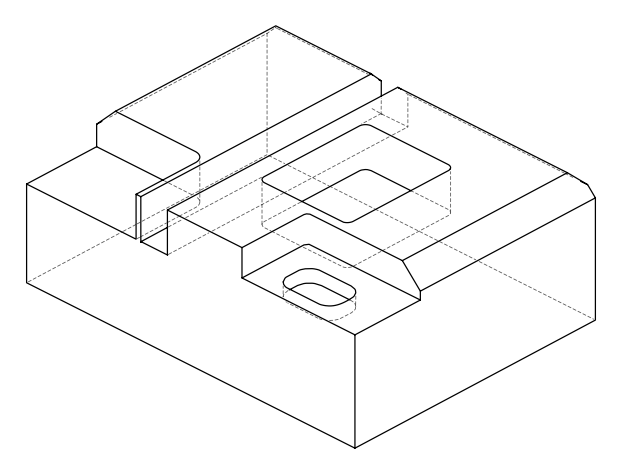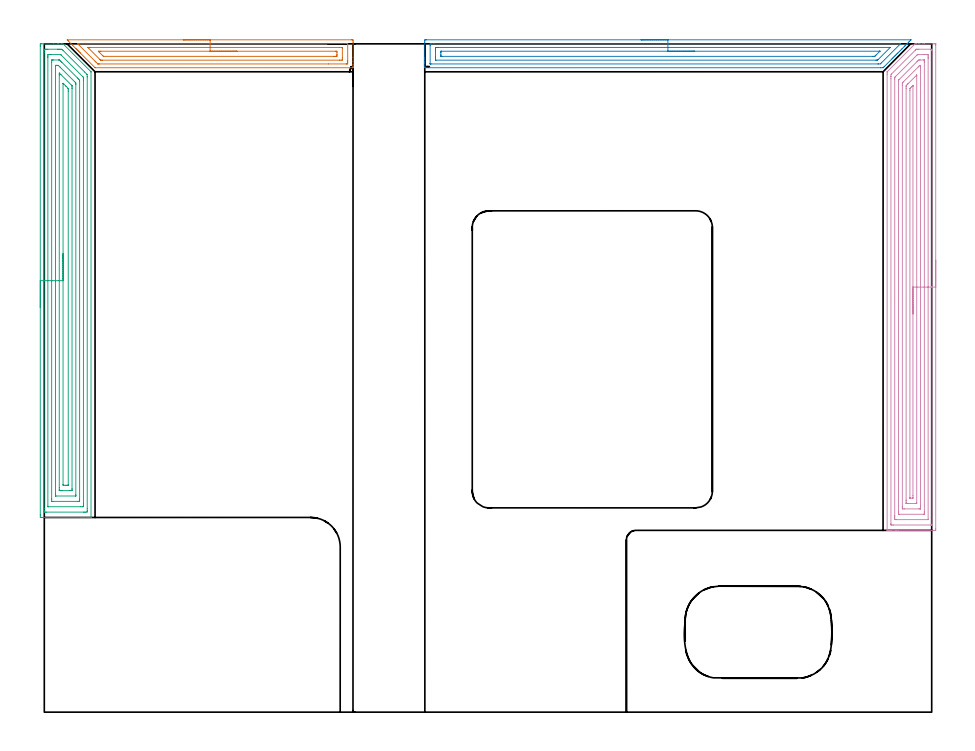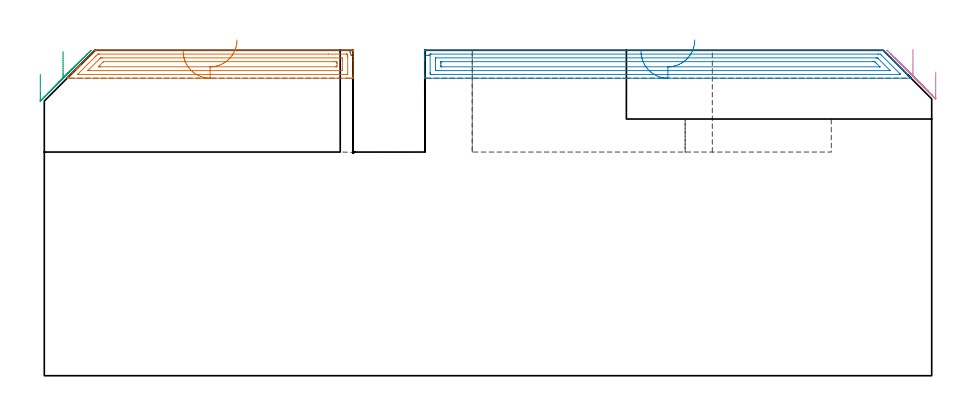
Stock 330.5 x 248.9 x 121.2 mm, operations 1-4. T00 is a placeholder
(PLAN: 9 operations, 4 tool changes, 157 min)
(1 AREA_MILL | FG_CHAMFER_SURFACE | UGT0205_001 | 3.49 min | 6395 mm3)
(2 AREA_MILL_1 | FG_CHAMFER_SURFACE_1 | UGT0205_001 | 5.87 min | 10419 mm3)
(3 AREA_MILL_2 | FG_CHAMFER_SURFACE_2 | UGT0205_001 | 10.04 min | 32213 mm3)
(4 AREA_MILL_3 | FG_CHAMFER_SURFACE_3 | UGT0205_001 | 10.24 min | 30262 mm3)
(5 MILL_CORNER_NOTCH_RECTANGULAR | CORNER_NOTCH_RECTANGULAR | NXT0201_008 | Follow Part, ap 1.5, ae 75% | 76.13 min | 195746 mm3)
(6 MILL_CORNER_NOTCH_RECTANGULAR_1 | CORNER_NOTCH_RECTANGULAR_1 | UGT0201_094 | Follow Part, ap 5, ae 75% | 11.37 min | 300439 mm3)
(7 MILL_RECTANGULAR_POCKET | POCKET_RECTANGULAR_STRAIGHT | NXT0201_011 | Follow Part, ap 3, ae 75% | 29.24 min | 373548 mm3)
(8 MILL_RECTANGULAR_POCKET_1 | POCKET_RECTANGULAR_STRAIGHT_1 | UGT0201_094 | Follow Part, ap 5, ae 75% | 0.93 min | 21269 mm3)
(9 MILL_RECTANGULAR_SLOT | SLOT_RECTANGULAR | UGT0201_094 | Follow Part, ap 5, ae 75% | 9.68 min | 251244 mm3)
(TOOL UGT0205_001 | Chamfer Mill 20 x 3 x 45 deg. | D20 FL50 Z2)
(TOOL NXT0201_008 | ENDMILL 6mm [2P460-0600-NA 1630] | D6 FL26 Z6)
(TOOL UGT0201_094 | End mill 20 mm | D20 FL38 Z4)
(TOOL NXT0201_011 | ENDMILL 12mm [2P460-1200-NA 1630] | D12 FL38 Z6)
(OP 1 AREA_MILL)
G17 G21 G94 G90
T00 M6
G54
G17 G0 G90 X51.75 Y250.4 S1061 M3
G43 Z131.2 H0
Z120.8
G94 G1 X51.788 Z119.928 F250.
X51.902 Z119.064
X52.091 Z118.212
X52.353 Z117.38
X52.687 Z116.574
X53.09 Z115.8
X53.558 Z115.064
X54.09 Z114.372
X54.679 Z113.729
X55.322 Z113.14
X56.014 Z112.609
X56.75 Z112.14
X57.524 Z111.737
X58.33 Z111.403
X59.162 Z111.141
X60.014 Z110.952
X60.878 Z110.838
X61.75 Z110.8
X114.396 Y250.399 Z110.801
X114.78 Y250.397 Z110.802
X114.99 Y250.392 Z110.805
X114.995 Y250.02 Z111.177
X115. Y249.427 Z111.77
Y243.885 Z117.309
Y242.442 Z118.755
Y241.256 Z119.938
Y240.638 Z120.561
Y240.268 Z120.931
X114.998 Y240.132 Z121.06
X114.99 Y240.002 Z121.188
X114.843 Y240. Z121.2
X18.919
X18.904 Y240.004 Z121.195
X18.89 Y240.01 Z121.188
X13.397 Y245.501 Z115.696
X13.26 Y245.638 Z115.558
X13.119 Y245.78 Z115.418
X12.967 Y245.932 Z115.266
X12.821 Y246.076 Z115.119
X12.673 Y246.226 Z114.972
X12.537 Y246.362 Z114.835
X12.383 Y246.514 Z114.681
X12.227 Y246.672 Z114.526
X12.106 Y246.793 Z114.405
X11.945 Y246.953 Z114.242
X11.78 Y247.119 Z114.079
X11.676 Y247.223 Z113.975
X10.385 Y248.514 Z112.684
X8.859 Y250.041 Z111.159
X8.657 Y250.245 Z110.955
X8.519 Y250.393 Z110.806
X8.657 Y250.4 Z110.8
X61.75
Y248.986 Z112.214
X112.612 Y248.985 Z112.215
X112.775 Y248.984 Z112.216
X112.956 Y248.979 Z112.221
X112.991 Y248.976 Z112.224
X112.995 Y248.951 Z112.249
X112.997 Y248.924 Z112.276
X113. Y248.763 Z112.437
Y242.628 Z118.572
X112.996 Y242.133 Z119.067
X112.991 Y241.761 Z119.439
X112.968 Y241.421 Z119.779
X112.612 Y241.416 Z119.784
X112.45 Y241.415 Z119.785
X105.88 Y241.414 Z119.786
X20.543
X20.177 Y241.417 Z119.783
X19.995 Y241.419 Z119.781
X19.953 Y241.421 Z119.779
X19.906 Y241.456 Z119.744
X19.811 Y241.543 Z119.657
X19.217 Y242.133 Z119.067
X18.919 Y242.431 Z118.769
X12.673 Y248.678 Z112.522
X12.44 Y248.917 Z112.283
X12.392 Y248.969 Z112.231
X12.385 Y248.98 Z112.22
X12.398 Y248.981 Z112.219
X12.452 Y248.983 Z112.217
X12.673 Y248.985 Z112.215
X12.834 Y248.986 Z112.214
X61.75
Y247.572 Z113.628
X109.935 Y247.571 Z113.629
X110.647 Y247.568 Z113.632
X110.827 Y247.564 Z113.636
X110.99 Y247.554 Z113.646
X110.995 Y247.391 Z113.809
X110.999 Y247.222 Z113.978
X111. Y243.716 Z117.484
X110.995 Y243.009 Z118.191
X110.993 Y242.846 Z118.354
X110.827 Y242.835 Z118.365
X110.118 Y242.83 Z118.37
X109.935 Y242.829 Z118.371
X21.596
X21.412 Y242.831 Z118.369
X21.045 Y242.835 Z118.365
X20.969 Y242.842 Z118.358
X20.944 Y242.863 Z118.337
X20.891 Y242.911 Z118.289
X20.79 Y243.009 Z118.191
X20.704 Y243.095 Z118.105
X16.41 Y247.391 Z113.809
X16.242 Y247.561 Z113.639
Y247.568 Z113.632
X16.951 Y247.571 Z113.629
X17.134
X61.75 Y247.572 Z113.628
Y246.157 Z115.043
X108.515
X108.871 Y246.153 Z115.047
X108.936 Y246.15 Z115.05
X108.99 Y246.14 Z115.06
X109. Y245.638 Z115.562
Y244.804 Z116.396
X108.999 Y244.762 Z116.438
X108.99 Y244.345 Z116.855
X108.986 Y244.249 Z116.951
X108.855 Y244.246 Z116.954
X108.678 Y244.244 Z116.956
X108.15 Y244.243 Z116.957
X107.787
X22.124
X22.059 Y244.244 Z116.956
X22.027 Y244.246 Z116.954
X22.015 Y244.249 Z116.951
X21.955 Y244.303 Z116.897
X21.71 Y244.54 Z116.66
X20.611 Y245.638 Z115.562
X20.521 Y245.729 Z115.471
X20.355 Y245.902 Z115.298
X20.118 Y246.151 Z115.049
X20.179 Y246.153 Z115.047
X20.704 Y246.156 Z115.044
X21.067 Y246.157 Z115.043
X61.75
X62.622 Z115.081
X63.486 Z115.195
X64.338 Z115.383
X65.17 Z115.646
X65.976 Z115.98
X66.75 Z116.382
X67.486 Z116.851
X68.178 Z117.382
X68.821 Z117.972
X69.41 Z118.615
X69.942 Z119.307
X70.41 Z120.043
X70.813 Z120.816
X71.147 Z121.622
X71.409 Z122.454
X71.598 Z123.306
X71.712 Z124.171
X71.75 Z125.043
G0 Z131.2
M5
M2
(OP 2 AREA_MILL_1)
G17 G21 G94 G90
T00 M6
G54
G17 G0 G90 X222.25 Y250.4 S1061 M3
G43 Z131.2 H0
Z120.8
G94 G1 X222.288 Z119.928 F250.
X222.402 Z119.064
X222.591 Z118.212
X222.853 Z117.38
X223.187 Z116.574
X223.59 Z115.8
X224.058 Z115.064
X224.59 Z114.372
X225.179 Z113.729
X225.822 Z113.14
X226.514 Z112.609
X227.25 Z112.14
X228.024 Z111.737
X228.83 Z111.403
X229.662 Z111.141
X230.514 Z110.952
X231.378 Z110.838
X232.25 Z110.8
X322.595
X322.77 Y250.396 Z110.803
X322.783 Y250.394 Z110.804
X322.714 Y250.313 Z110.886
X322.153 Y249.753 Z111.447
X321.983 Y249.582 Z111.615
X321.317 Y248.917 Z112.283
X321.107 Y248.705 Z112.491
X320.481 Y248.081 Z113.119
X320.436 Y248.036 Z113.163
X320.231 Y247.829 Z113.367
X319.646 Y247.245 Z113.954
X319.546 Y247.145 Z114.054
X319.354 Y246.953 Z114.243
X318.81 Y246.41 Z114.79
X318.478 Y246.076 Z115.12
X317.974 Y245.574 Z115.626
X317.764 Y245.363 Z115.835
X317.602 Y245.2 Z115.995
X317.443 Y245.042 Z116.156
X317.319 Y244.918 Z116.28
X317.164 Y244.762 Z116.433
X317.012 Y244.611 Z116.587
X316.873 Y244.472 Z116.725
X316.726 Y244.324 Z116.872
X316.581 Y244.18 Z117.018
X316.428 Y244.027 Z117.171
X316.287 Y243.885 Z117.31
X316.15 Y243.748 Z117.449
X315.983 Y243.582 Z117.616
X315.849 Y243.447 Z117.749
X315.718 Y243.317 Z117.88
X312.781 Y240.38 Z120.818
X312.419 Y240.022 Z121.178
X312.4 Y240.007 Z121.193
X311.529 Y240. Z121.2
X141.837
X141.71 Y240.002 Z121.189
X141.702 Y240.114 Z121.078
X141.7 Y240.233 Z120.966
Y241.595 Z119.604
Y242.133 Z119.063
Y242.401 Z118.795
Y243.009 Z118.188
Y243.278 Z117.92
Y243.885 Z117.309
Y249.448 Z111.749
X141.705 Y250.02 Z111.177
X141.71 Y250.392 Z110.805
X141.899 Y250.396 Z110.802
X142.282 Y250.4 Z110.8
X232.25
Y248.986 Z112.214
X318.471 Y248.985 Z112.215
X318.655 Y248.984 Z112.216
X318.822 Y248.979 Z112.221
X318.911 Y248.972 Z112.228
X318.872 Y248.929 Z112.271
X318.739 Y248.79 Z112.41
X318.655 Y248.705 Z112.495
X311.808 Y241.858 Z119.342
X311.529 Y241.582 Z119.618
X311.36 Y241.422 Z119.778
X310.638 Y241.416 Z119.784
X310.477 Y241.415 Z119.785
X144.064
X143.901 Y241.416 Z119.784
X143.733 Y241.421 Z119.779
X143.709 Y241.43 Z119.77
X143.704 Y241.45 Z119.75
X143.702 Y241.473 Z119.727
X143.7 Y241.614 Z119.586
X143.701 Y248.267 Z112.933
X143.702 Y248.623 Z112.577
X143.71 Y248.975 Z112.225
X144.064 Y248.983 Z112.217
X144.225 Y248.985 Z112.215
X144.954 Y248.986 Z112.214
X145.115
X232.25
Y247.571 Z113.629
X314.969
X315.022 Y247.567 Z113.633
X315.048 Y247.565 Z113.635
X315.039 Y247.55 Z113.65
X315.014 Y247.518 Z113.682
X314.99 Y247.491 Z113.709
X310.573 Y243.073 Z118.127
X310.508 Y243.009 Z118.191
X310.353 Y242.862 Z118.338
X310.326 Y242.837 Z118.363
X310.236 Y242.833 Z118.367
X310.114 Y242.83 Z118.37
X309.93 Y242.829 Z118.371
X309.747 Y242.828 Z118.372
X145.845 Y242.829 Z118.371
X145.784 Y242.83 Z118.37
X145.736 Y242.833 Z118.367
X145.712 Y242.835 Z118.365
X145.709 Y242.867 Z118.333
X145.703 Y243.009 Z118.191
X145.701 Y243.151 Z118.049
X145.7 Y244.028 Z117.172
Y246.657 Z114.543
X145.704 Y247.391 Z113.809
X145.708 Y247.526 Z113.674
X145.716 Y247.565 Z113.635
X145.754 Y247.567 Z113.633
X145.845 Y247.569 Z113.631
X146.552 Y247.571 Z113.629
X146.736
X232.25
Y246.157 Z115.043
X311.001
X311.113 Y246.156 Z115.044
X311.181 Y246.153 Z115.047
X311.191 Y246.15 Z115.05
Y246.148 Z115.052
X311.176 Y246.128 Z115.072
X311.151 Y246.1 Z115.1
X311.106 Y246.054 Z115.146
X309.747 Y244.696 Z116.504
X309.335 Y244.291 Z116.909
X309.3 Y244.26 Z116.94
X309.281 Y244.25 Z116.95
X309.252 Y244.248 Z116.952
X309.12 Y244.245 Z116.955
X308.856 Y244.243 Z116.957
X308.493
X148.154
X147.812 Y244.245 Z116.955
X147.742 Y244.247 Z116.953
X147.717 Y244.249 Z116.951
X147.71 Y244.277 Z116.923
X147.707 Y244.359 Z116.841
X147.7 Y244.689 Z116.511
Y244.762 Z116.438
Y245.566 Z115.634
X147.701 Y245.638 Z115.562
X147.707 Y246.04 Z115.16
X147.71 Y246.139 Z115.061
X147.719 Y246.151 Z115.049
X147.75 Y246.153 Z115.047
X147.814 Y246.155 Z115.045
X147.99 Y246.157 Z115.043
X232.25
X233.122 Z115.081
X233.986 Z115.195
X234.838 Z115.383
X235.67 Z115.646
X236.476 Z115.98
X237.25 Z116.382
X237.986 Z116.851
X238.678 Z117.382
X239.321 Z117.972
X239.91 Z118.615
X240.442 Z119.307
X240.91 Z120.043
X241.313 Z120.817
X241.647 Z121.623
X241.909 Z122.455
X242.098 Z123.306
X242.212 Z124.171
X242.25 Z125.043
G0 Z131.2
M5
M2
(OP 3 AREA_MILL_2)
G17 G21 G94 G90
T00 M6
G54
G17 G0 G90 X-1.5 Y150.7 S1061 M3
G43 Z131.2 H0
Z112.3
G94 G1 Y150.738 Z111.428 F250.
Y150.852 Z110.564
Y151.041 Z109.712
Y151.303 Z108.88
Y151.637 Z108.074
Y152.04 Z107.3
Y152.509 Z106.564
Y153.04 Z105.872
Y153.629 Z105.229
Y154.272 Z104.64
Y154.964 Z104.108
Y155.7 Z103.64
Y156.474 Z103.237
Y157.28 Z102.903
Y158.112 Z102.641
Y158.964 Z102.452
Y159.828 Z102.338
Y160.7 Z102.3
Y247.946
X-1.499 Y248.278 Z102.301
X-1.494 Y248.834 Z102.303
X-1.492 Y248.892 Z102.306
X-0.941 Y248.9 Z102.856
X3.504 Z107.299
X4.934 Z108.73
X5.283 Z109.078
X6.363 Z110.162
X7. Z110.799
X17.346 Y238.554 Z121.145
X17.395 Y238.494 Z121.191
X17.4 Y238.447 Z121.2
Y72.675
X17.397 Y72.51 Z121.188
X17.357 Y72.507 Z121.148
X16.961 Y72.5 Z120.761
X16.65 Z120.45
X15.952 Z119.747
X14.714 Z118.511
X14.174 Z117.968
X13.555 Z117.35
X-0.941 Y72.501 Z102.856
X-1.167 Y72.503 Z102.63
X-1.492 Y72.508 Z102.306
X-1.494 Y72.567 Z102.304
X-1.499 Y73.122 Z102.301
X-1.5 Y73.684 Z102.3
Y160.7
X-0.086 Z103.714
Y245.597
X-0.084 Y246.49 Z103.716
X-0.083 Y246.521 Z103.717
X-0.052 Y246.89 Z103.748
X0.432 Y246.898 Z104.232
X0.837 Y246.899 Z104.637
X1.319 Y246.9 Z105.119
X4.875 Z108.675
X5.283 Y246.899 Z109.083
X5.767 Y246.898 Z109.567
X6.172 Y246.89 Z109.972
X6.563 Y246.876 Z110.363
X6.959 Y246.49 Z110.759
X15.063 Y238.387 Z118.863
X15.89 Y237.554 Z119.69
X15.952 Y237.486 Z119.752
X15.984 Y236.66 Z119.784
X15.985 Y236.627 Z119.785
X15.986 Y75.803 Z119.786
X15.984 Y74.91 Z119.784
X15.983 Y74.879 Z119.783
X15.952 Y74.51 Z119.752
X15.468 Y74.502 Z119.268
X15.063 Y74.501 Z118.863
X14.581 Y74.5 Z118.381
X0.837 Y74.501 Z104.637
X0.353 Y74.503 Z104.153
X-0.052 Y74.51 Z103.748
X-0.082 Y74.91 Z103.718
X-0.084 Y74.942 Z103.716
X-0.086 Y75.803 Z103.714
Y160.7
X1.328 Z105.128
X1.329 Y243.81 Z105.129
X1.331 Y244.207 Z105.131
X1.335 Y244.703 Z105.135
X1.341 Y244.89 Z105.141
X1.533 Y244.897 Z105.333
X1.726 Y244.899 Z105.526
X2.419 Y244.9 Z106.219
X5.977 Y244.898 Z109.777
X6.073 Y244.893 Z109.873
X6.096 Y244.89 Z109.896
X6.128 Y244.865 Z109.928
X6.172 Y244.826 Z109.972
X6.297 Y244.703 Z110.097
X14.34 Y236.66 Z118.14
X14.506 Y236.486 Z118.306
X14.552 Y236.437 Z118.352
X14.565 Y236.407 Z118.365
X14.567 Y236.36 Z118.367
X14.57 Y236.262 Z118.37
X14.571 Y235.767 Z118.371
Y235.367
Y77.59
X14.569 Y77.193 Z118.369
X14.564 Y76.697 Z118.364
X14.559 Y76.51 Z118.359
X14.367 Y76.503 Z118.167
X14.174 Y76.501 Z117.974
X13.48 Y76.5 Z117.28
X1.53 Y76.501 Z105.33
X1.4 Y76.503 Z105.2
X1.353 Y76.507 Z105.153
X1.334 Y76.511 Z105.134
X1.333 Y76.517 Z105.133
X1.33 Y76.564 Z105.13
X1.329 Y76.697 Z105.129
X1.328 Y160.7 Z105.128
X2.743 Z106.543
Y242.022
X2.747 Y242.783 Z106.547
X2.749 Y242.887 Z106.549
X2.85 Y242.891 Z106.65
X3.068 Y242.896 Z106.868
X3.504 Y242.9 Z107.304
X5.298 Z109.098
X5.517 Y242.895 Z109.317
X5.625 Y242.89 Z109.425
X5.653 Y242.886 Z109.453
X5.715 Y242.829 Z109.515
X5.817 Y242.731 Z109.617
X6.172 Y242.379 Z109.972
X6.529 Y242.022 Z110.329
X12.396 Y236.154 Z116.196
X12.778 Y235.767 Z116.578
X13.15 Y235.379 Z116.95
X13.156 Y235.003 Z116.956
Y234.873
X13.157 Y79.378 Z116.957
X13.152 Y78.617 Z116.952
X13.15 Y78.513 Z116.95
X13.05 Y78.509 Z116.85
X12.832 Y78.504 Z116.632
X12.396 Y78.5 Z116.196
X3.489 Z107.289
X3.062 Y78.503 Z106.862
X2.849 Y78.507 Z106.649
X2.75 Y78.51 Z106.55
X2.743 Y79.378 Z106.543
Y160.7
X4.157 Z107.957
Y240.473
X4.158 Y240.711 Z107.958
X4.162 Y240.869 Z107.962
X4.164 Y240.89 Z107.964
X4.168 Y240.893 Z107.968
X4.187 Y240.897 Z107.987
X4.228 Y240.899 Z108.028
X4.393 Y240.9 Z108.193
X4.621 Z108.421
X4.952 Y240.897 Z108.752
X5.117 Y240.893 Z108.917
X5.198 Y240.89 Z108.998
X5.283 Y240.809 Z109.083
X5.866 Y240.235 Z109.666
X11.229 Y234.873 Z115.029
X11.506 Y234.593 Z115.306
X11.657 Y234.437 Z115.457
X11.73 Y234.36 Z115.53
X11.736 Y234.217 Z115.536
X11.74 Y233.979 Z115.54
X11.742 Y233.742 Z115.542
X11.743 Y80.927 Z115.543
X11.741 Y80.689 Z115.541
X11.738 Y80.532 Z115.538
X11.736 Y80.51 Z115.536
X11.732 Y80.507 Z115.532
X11.713 Y80.503 Z115.513
X11.672 Y80.501 Z115.472
X4.393 Z108.193
X4.164 Y80.502 Z107.964
X4.159 Y80.506 Z107.959
X4.158 Y80.508 Z107.958
X4.157 Y81.165 Z107.957
Y81.403
Y160.7
X5.571 Z109.371
X5.572 Y237.263 Z109.372
X5.574 Y237.554 Z109.374
X5.578 Y237.98 Z109.378
X5.585 Y238.056 Z109.385
X6.172 Y237.481 Z109.972
X10.146 Y233.505 Z113.946
X10.25 Y233.398 Z114.05
X10.3 Y233.343 Z114.1
X10.322 Y233.317 Z114.122
X10.323 Y233.286 Z114.123
X10.326 Y233.086 Z114.126
X10.329 Y232.482 Z114.129
Y232.192
X10.328 Y83.243 Z114.128
X10.327 Y82.952 Z114.127
X10.324 Y82.651 Z114.124
X10.321 Y82.51 Z114.121
X10.174 Y82.504 Z113.974
X9.728 Y82.501 Z113.528
X9.289 Y82.5 Z113.089
X6.622 Z110.422
X6.172 Y82.501 Z109.972
X5.729 Y82.504 Z109.529
X5.596 Y82.51 Z109.396
X5.578 Y82.522 Z109.378
X5.576 Y82.565 Z109.376
X5.573 Y82.661 Z109.373
X5.572 Y82.952 Z109.372
X5.571 Y83.556 Z109.371
Y160.7
X6.985 Z110.785
X6.986 Y234.055 Z110.786
X6.988 Y234.131 Z110.788
X6.991 Y234.18 Z110.791
X6.993 Y234.198 Z110.793
X7.005 Y234.189 Z110.805
X7.061 Y234.139 Z110.861
X7.223 Y233.979 Z111.023
X7.95 Y233.253 Z111.75
X8.116 Y233.086 Z111.916
X8.839 Y232.352 Z112.639
X8.908 Y232.263 Z112.708
X8.911 Y232.192 Z112.711
X8.913 Y232.118 Z112.713
X8.915 Y231.298 Z112.715
X8.914 Y84.664 Z112.714
X8.913 Y84.588 Z112.713
X8.91 Y84.538 Z112.71
X8.907 Y84.509 Z112.707
X8.898 Y84.507 Z112.698
X8.839 Y84.504 Z112.639
X8.188 Y84.5 Z111.988
X7.95 Y84.501 Z111.75
X7.296 Y84.503 Z111.096
X7.061 Y84.51 Z110.861
X6.992 Y84.521 Z110.792
X6.988 Y84.664 Z110.788
X6.986 Y84.74 Z110.786
X6.985 Y160.7 Z110.785
Y161.572 Z110.823
Y162.437 Z110.937
Y163.288 Z111.126
Y164.12 Z111.388
Y164.926 Z111.722
Y165.7 Z112.125
Y166.436 Z112.594
Y167.128 Z113.125
Y167.771 Z113.714
Y168.36 Z114.357
Y168.892 Z115.05
Y169.36 Z115.785
Y169.763 Z116.559
Y170.097 Z117.365
Y170.359 Z118.197
Y170.548 Z119.049
Y170.662 Z119.914
Y170.7 Z120.785
G0 Z131.2
M5
M2
(OP 4 AREA_MILL_3)
G17 G21 G94 G90
T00 M6
G54
G17 G0 G90 X332. Y168.3 S1061 M3
G43 Z131.2 H0
Z113.1
G94 G1 Y168.262 Z112.228 F250.
Y168.148 Z111.364
Y167.959 Z110.512
Y167.697 Z109.68
Y167.363 Z108.874
Y166.96 Z108.1
Y166.492 Z107.364
Y165.96 Z106.672
Y165.371 Z106.029
Y164.728 Z105.44
Y164.036 Z104.908
Y163.3 Z104.44
Y162.526 Z104.037
Y161.72 Z103.703
Y160.888 Z103.441
Y160.036 Z103.252
Y159.172 Z103.138
Y158.3 Z103.1
Y68.288
X331.997 Y67.706
X331.995 Y67.704 Z103.102
X331.415 Y67.7 Z103.682
X318.049 Z117.045
X317.443 Z117.654
X317.158 Z117.938
X315.376 Z119.719
X314.807 Z120.292
X314.274 Z120.825
X313.944 Z121.147
X313.908 Z121.183
X313.903 Y67.707 Z121.188
X313.9 Y67.841 Z121.2
Y67.842
X313.903 Y237.613 Z121.197
X313.91 Y238.424 Z121.19
X313.912 Y238.509 Z121.188
Y238.513 Z121.187
X324.157 Y248.758 Z110.941
X324.287 Y248.882 Z110.812
X324.299 Y248.89 Z110.8
X324.856 Y248.9 Z110.243
X325.499 Z109.6
X326.069 Z109.027
X327.244 Z107.853
X327.851 Z107.243
X331.415 Y248.899 Z103.682
X331.995 Y248.896 Z103.102
X331.996 Y248.894 Z103.101
X332. Y248.312 Z103.1
Y158.3
X330.586 Z104.514
X330.585 Y69.946 Z104.515
X330.583 Y69.822 Z104.517
X330.579 Y69.74 Z104.521
X330.575 Y69.708 Z104.525
X330.569 Y69.707 Z104.531
X330.524 Y69.704 Z104.576
X330.003 Y69.7 Z105.097
X316.267 Z118.833
X315.745 Y69.702 Z119.355
X315.376 Y69.708 Z119.724
X315.33 Y69.71 Z119.77
X315.321 Y69.885 Z119.779
X315.316 Y70.008 Z119.784
X315.315 Y70.07 Z119.785
X315.317 Y235.894 Z119.783
X315.32 Y236.726 Z119.78
X315.322 Y236.781 Z119.778
X315.376 Y237.515 Z119.724
X315.424 Y237.569 Z119.676
X315.469 Y237.618 Z119.631
X324.379 Y246.53 Z110.721
X324.647 Y246.792 Z110.453
X324.725 Y246.863 Z110.375
X324.756 Y246.89 Z110.344
X324.812 Y246.896 Z110.288
X325.178 Y246.899 Z109.922
X325.698 Y246.9 Z109.402
X330.155 Y246.899 Z104.945
X330.524 Y246.892 Z104.576
X330.57 Y246.89 Z104.53
X330.579 Y246.715 Z104.521
X330.584 Y246.592 Z104.516
X330.585 Y246.53 Z104.515
X330.586 Y158.3 Z104.514
X329.172 Z105.928
X329.171 Y71.853 Z105.929
X329.17 Y71.745 Z105.93
X329.168 Y71.72 Z105.932
X329.166 Y71.714 Z105.934
X329.148 Y71.71 Z105.952
X329.047 Y71.704 Z106.053
X328.894 Y71.7 Z106.206
X317.311 Y71.701 Z117.789
X317.158 Y71.703 Z117.942
X317.006 Y71.707 Z118.094
X316.736 Y71.719 Z118.364
X316.734 Y71.853 Z118.366
X316.73 Y72.281 Z118.37
X316.729 Y72.744 Z118.371
Y73.174
X316.732 Y235.835 Z118.368
X316.734 Y236.259 Z118.366
X316.738 Y236.377 Z118.362
X316.741 Y236.429 Z118.359
X316.776 Y236.467 Z118.324
X317.026 Y236.726 Z118.074
X325.046 Y244.747 Z110.054
X325.113 Y244.812 Z109.987
X325.178 Y244.871 Z109.922
X325.203 Y244.89 Z109.897
X325.224 Y244.894 Z109.876
X325.27 Y244.898 Z109.83
X325.362 Y244.9 Z109.738
X325.547 Z109.553
X327.698 Z107.402
X328.589 Z106.511
X328.742 Y244.897 Z106.358
X328.894 Y244.893 Z106.206
X329.165 Y244.881 Z105.935
X329.167 Y244.747 Z105.933
X329.17 Y244.319 Z105.93
X329.171 Y243.856 Z105.929
X329.172 Y243.426 Z105.928
Y158.3
X327.757 Z107.343
Y74.526
X327.753 Y73.733 Z107.347
X327.751 Y73.712 Z107.349
X327.733 Y73.708 Z107.367
X327.683 Y73.703 Z107.417
X327.579 Y73.701 Z107.521
X318.308 Y73.7 Z116.792
X318.213 Y73.702 Z116.887
X318.166 Y73.706 Z116.934
X318.149 Y73.711 Z116.951
X318.148 Y73.724 Z116.952
X318.143 Y74.433 Z116.957
Y74.526
X318.146 Y234.944 Z116.954
X318.151 Y235.341 Z116.949
X318.153 Y235.386 Z116.947
X318.177 Y235.417 Z116.923
X318.229 Y235.476 Z116.871
X318.317 Y235.567 Z116.783
X325. Y242.251 Z110.1
X325.178 Y242.427 Z109.922
X325.45 Y242.692 Z109.65
X325.658 Y242.89 Z109.442
X326.069 Y242.899 Z109.031
X326.134 Y242.9 Z108.966
X327.592 Z107.508
X327.687 Y242.898 Z107.413
X327.734 Y242.894 Z107.366
X327.751 Y242.89 Z107.349
X327.752 Y242.876 Z107.348
X327.757 Y242.167 Z107.343
Y242.074
Y158.3
X326.343 Z108.757
Y76.926
X326.342 Y76.309 Z108.758
X326.34 Y76.037 Z108.76
X326.336 Y75.761 Z108.764
X326.329 Y75.709 Z108.771
X326.296 Y75.706 Z108.804
X326.221 Y75.703 Z108.879
X326.069 Y75.701 Z109.031
X325.786 Y75.7 Z109.314
X320.44 Z114.66
X319.832 Y75.706 Z115.269
X319.629 Y75.71 Z115.471
X319.564 Y75.715 Z115.536
X319.561 Y75.852 Z115.539
X319.559 Y76.034 Z115.541
X319.557 Y76.309 Z115.543
Y76.583
X319.56 Y233.433 Z115.54
X319.562 Y234.053 Z115.538
X319.565 Y234.319 Z115.535
X319.567 Y234.357 Z115.533
X319.586 Y234.379 Z115.514
X319.639 Y234.437 Z115.461
X319.832 Y234.633 Z115.269
X319.987 Y234.789 Z115.113
X325.489 Y240.291 Z109.611
X325.781 Y240.579 Z109.319
X326.069 Y240.859 Z109.031
X326.111 Y240.89 Z108.989
X326.156 Y240.892 Z108.944
X326.271 Y240.89 Z108.829
X326.336 Y240.886 Z108.764
X326.339 Y240.749 Z108.761
X326.341 Y240.566 Z108.759
X326.343 Y240.291 Z108.757
Y240.017
Y158.3
X324.929 Z110.171
Y78.091
X324.927 Y77.77 Z110.173
X324.925 Y77.731 Z110.175
X324.923 Y77.717 Z110.177
X324.911 Y77.71 Z110.189
X324.808 Y77.705 Z110.292
X324.677 Y77.701 Z110.423
X321.614 Y77.7 Z113.486
X321.112 Y77.702 Z113.988
X321.003 Y77.707 Z114.097
X320.983 Y77.709 Z114.117
X320.978 Y77.745 Z114.122
X320.975 Y77.839 Z114.125
X320.973 Y78.091 Z114.127
X320.971 Y78.734 Z114.129
Y78.983
X320.974 Y232.27 Z114.126
X320.976 Y232.908 Z114.124
X320.978 Y233.161 Z114.122
X320.981 Y233.316 Z114.119
X321.081 Y233.423 Z114.019
X321.214 Y233.561 Z113.886
X321.614 Y233.966 Z113.486
X321.657 Y234.009 Z113.443
X324.826 Y237.178 Z110.274
X324.887 Y237.236 Z110.213
X324.914 Y237.258 Z110.186
X324.921 Y237.262 Z110.179
X324.923 Y237.252 Z110.177
X324.926 Y237.185 Z110.174
X324.928 Y236.976 Z110.172
X324.929 Y158.3 Z110.171
X323.515 Z111.585
Y80.646
X323.512 Y79.874 Z111.588
X323.511 Y79.759 Z111.589
X323.508 Y79.722 Z111.592
X323.481 Y79.71 Z111.619
X323.396 Y79.708 Z111.704
X322.678 Y79.701 Z112.422
X322.505 Z112.595
X322.447 Y79.702 Z112.653
X322.401 Y79.707 Z112.699
X322.393 Y79.71 Z112.707
X322.39 Y79.722 Z112.71
X322.388 Y79.755 Z112.712
X322.386 Y79.874 Z112.714
Y79.993
X322.389 Y231.494 Z112.711
X322.395 Y232.27 Z112.705
X322.442 Y232.333 Z112.658
X322.505 Y232.401 Z112.595
X322.882 Y232.784 Z112.218
X323.259 Y233.161 Z111.841
X323.327 Y233.23 Z111.773
X323.396 Y233.296 Z111.704
X323.466 Y233.362 Z111.634
X323.504 Y233.396 Z111.596
X323.508 Y233.359 Z111.592
X323.512 Y233.28 Z111.588
X323.514 Y233.161 Z111.586
X323.515 Y233.042 Z111.585
Y158.3
Y157.428 Z111.623
Y156.564 Z111.737
Y155.712 Z111.926
Y154.88 Z112.188
Y154.074 Z112.522
Y153.3 Z112.925
Y152.564 Z113.394
Y151.872 Z113.925
Y151.229 Z114.514
Y150.64 Z115.157
Y150.108 Z115.85
Y149.64 Z116.585
Y149.237 Z117.359
Y148.903 Z118.165
Y148.641 Z118.997
Y148.452 Z119.849
Y148.338 Z120.714
Y148.3 Z121.585
G0 Z131.2
M5
M2
